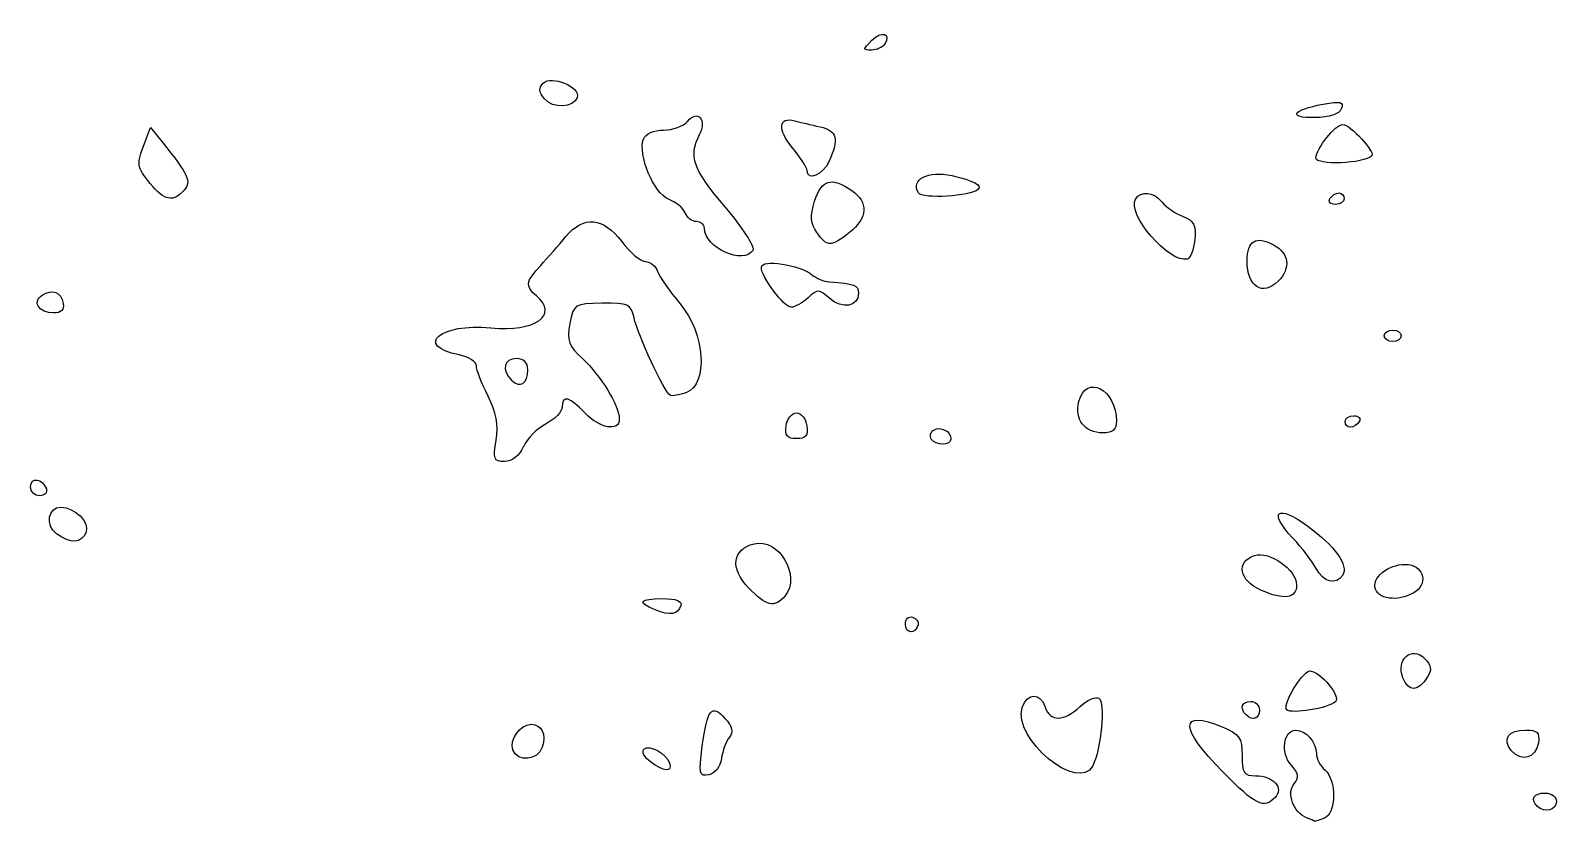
# Model space of a CAD drawing. Header units: centimetres. Extents: x -9.1 to 23.1, y -7.7 to 7.6.
# Drawn here: x -5.714 to -3.97, y 3.513 to 4.417 of the extents above; entities that cross this region are included whole.
import ezdxf

# ---------------------------------------------------------------- set-up
doc = ezdxf.new("R2010")
doc.units = ezdxf.units.CM
doc.header["$MEASUREMENT"] = 0
doc.layers.add('Layer 1', color=7, linetype='Continuous')

msp = doc.modelspace()

# ---------------------------------------------------------------- linework, layer by layer
at = {"layer": 'Layer 1'}
for points, knots in [([(-4.73766, 4.40193), (-4.73, 4.41432), (-4.74117, 4.41738), (-4.75255, 4.40601), (-4.75255, 4.40601), (-4.76273, 4.39583), (-4.76275, 4.39497), (-4.7528, 4.39497), (-4.7528, 4.39497), (-4.74685, 4.39497), (-4.74005, 4.3981), (-4.73768, 4.40194), (-4.73768, 4.40194), (-4.73768, 4.40194), (-4.73766, 4.40193), (-4.73766, 4.40193)], [0, 0, 0, 0, 0.2, 0.2, 0.2, 0.2, 0.4, 0.4, 0.4, 0.4, 0.6, 0.6, 0.6, 0.6, 1, 1, 1, 1]), ([(-5.08907, 4.34097), (-5.08517, 4.3528), (-5.11834, 4.36666), (-5.12783, 4.35716), (-5.12783, 4.35716), (-5.13332, 4.35167), (-5.133, 4.34711), (-5.12659, 4.33939), (-5.12659, 4.33939), (-5.11687, 4.32768), (-5.09311, 4.32868), (-5.08907, 4.34095), (-5.08907, 4.34095), (-5.08907, 4.34095), (-5.08907, 4.34097), (-5.08907, 4.34097)], [0, 0, 0, 0, 0.2, 0.2, 0.2, 0.2, 0.4, 0.4, 0.4, 0.4, 0.6, 0.6, 0.6, 0.6, 1, 1, 1, 1]), ([(-4.88811, 4.16631), (-4.88588, 4.16989), (-4.90041, 4.19212), (-4.92038, 4.21567), (-4.92038, 4.21567), (-4.95716, 4.25902), (-4.96245, 4.27396), (-4.94956, 4.29805), (-4.94956, 4.29805), (-4.94036, 4.31525), (-4.9512, 4.32774), (-4.963, 4.31353), (-4.963, 4.31353), (-4.9676, 4.30799), (-4.97991, 4.30346), (-4.99036, 4.30346), (-4.99036, 4.30346), (-5.00162, 4.30346), (-5.01097, 4.29927), (-5.0133, 4.29318), (-5.0133, 4.29318), (-5.02004, 4.27562), (-5.00138, 4.2309), (-4.98466, 4.22455), (-4.98466, 4.22455), (-4.97628, 4.22138), (-4.96771, 4.21431), (-4.96562, 4.20886), (-4.96562, 4.20886), (-4.96353, 4.20342), (-4.95773, 4.19896), (-4.95272, 4.19896), (-4.95272, 4.19896), (-4.94772, 4.19896), (-4.94362, 4.1955), (-4.94362, 4.19131), (-4.94362, 4.19131), (-4.94362, 4.16895), (-4.89891, 4.14883), (-4.88809, 4.16632), (-4.88809, 4.16632), (-4.88809, 4.16632), (-4.88811, 4.16631), (-4.88811, 4.16631)], [0, 0, 0, 0, 0.0833333, 0.0833333, 0.0833333, 0.0833333, 0.1666667, 0.1666667, 0.1666667, 0.1666667, 0.25, 0.25, 0.25, 0.25, 0.3333333, 0.3333333, 0.3333333, 0.3333333, 0.4166667, 0.4166667, 0.4166667, 0.4166667, 0.5, 0.5, 0.5, 0.5, 0.5833333, 0.5833333, 0.5833333, 0.5833333, 0.6666667, 0.6666667, 0.6666667, 0.6666667, 0.75, 0.75, 0.75, 0.75, 0.8333333, 0.8333333, 0.8333333, 0.8333333, 1, 1, 1, 1]), ([(-4.21577, 4.32788), (-4.21268, 4.33594), (-4.21633, 4.33686), (-4.23659, 4.33314), (-4.23659, 4.33314), (-4.27185, 4.32666), (-4.27765, 4.31731), (-4.24615, 4.31774), (-4.24615, 4.31774), (-4.22879, 4.31815), (-4.21822, 4.32149), (-4.21577, 4.32788)], [0, 0, 0, 0, 0.25, 0.25, 0.25, 0.25, 0.5, 0.5, 0.5, 0.5, 1, 1, 1, 1]), ([(-4.80119, 4.26788), (-4.78952, 4.29348), (-4.79201, 4.30289), (-4.81157, 4.30724), (-4.81157, 4.30724), (-4.82145, 4.30942), (-4.83443, 4.31256), (-4.84041, 4.31416), (-4.84041, 4.31416), (-4.85922, 4.31922), (-4.86052, 4.30402), (-4.84306, 4.28326), (-4.84306, 4.28326), (-4.83382, 4.27228), (-4.82626, 4.26059), (-4.82626, 4.25727), (-4.82626, 4.25727), (-4.82626, 4.24449), (-4.8084, 4.25205), (-4.80118, 4.26788), (-4.80118, 4.26788), (-4.80118, 4.26788), (-4.80119, 4.26788), (-4.80119, 4.26788)], [0, 0, 0, 0, 0.1428571, 0.1428571, 0.1428571, 0.1428571, 0.2857143, 0.2857143, 0.2857143, 0.2857143, 0.4285714, 0.4285714, 0.4285714, 0.4285714, 0.5714286, 0.5714286, 0.5714286, 0.5714286, 0.7142857, 0.7142857, 0.7142857, 0.7142857, 1, 1, 1, 1]), ([(-4.18071, 4.27417), (-4.17656, 4.27832), (-4.20606, 4.31004), (-4.21406, 4.31004), (-4.21406, 4.31004), (-4.22248, 4.31004), (-4.24451, 4.28247), (-4.24477, 4.2716), (-4.24477, 4.2716), (-4.24498, 4.26289), (-4.18978, 4.26511), (-4.18071, 4.27415), (-4.18071, 4.27415), (-4.18071, 4.27415), (-4.18071, 4.27417), (-4.18071, 4.27417)], [0, 0, 0, 0, 0.2, 0.2, 0.2, 0.2, 0.4, 0.4, 0.4, 0.4, 0.6, 0.6, 0.6, 0.6, 1, 1, 1, 1]), ([(-5.53834, 4.2349), (-5.52982, 4.24516), (-5.53266, 4.25136), (-5.5637, 4.29037), (-5.5637, 4.29037), (-5.5637, 4.29037), (-5.57664, 4.30662), (-5.57664, 4.30662), (-5.57664, 4.30662), (-5.57664, 4.30662), (-5.5836, 4.28831), (-5.5836, 4.28831), (-5.5836, 4.28831), (-5.5929, 4.26385), (-5.59267, 4.26222), (-5.57703, 4.24234), (-5.57703, 4.24234), (-5.56172, 4.22287), (-5.55017, 4.22065), (-5.53834, 4.2349)], [0, 0, 0, 0, 0.1666667, 0.1666667, 0.1666667, 0.1666667, 0.3333333, 0.3333333, 0.3333333, 0.3333333, 0.5, 0.5, 0.5, 0.5, 0.6666667, 0.6666667, 0.6666667, 0.6666667, 1, 1, 1, 1]), ([(-4.63103, 4.23552), (-4.62593, 4.24049), (-4.63594, 4.24584), (-4.66099, 4.25152), (-4.66099, 4.25152), (-4.68786, 4.25761), (-4.70846, 4.24686), (-4.69906, 4.23165), (-4.69906, 4.23165), (-4.69467, 4.22455), (-4.63903, 4.2277), (-4.63103, 4.23552)], [0, 0, 0, 0, 0.25, 0.25, 0.25, 0.25, 0.5, 0.5, 0.5, 0.5, 1, 1, 1, 1]), ([(-4.77794, 4.18639), (-4.75691, 4.20293), (-4.7559, 4.22098), (-4.77525, 4.23453), (-4.77525, 4.23453), (-4.79806, 4.25051), (-4.81008, 4.24703), (-4.81768, 4.22224), (-4.81768, 4.22224), (-4.82308, 4.20464), (-4.82253, 4.19687), (-4.81514, 4.18632), (-4.81514, 4.18632), (-4.80338, 4.16953), (-4.79936, 4.16953), (-4.77794, 4.18632), (-4.77794, 4.18632), (-4.77794, 4.18632), (-4.77794, 4.18639), (-4.77794, 4.18639)], [0, 0, 0, 0, 0.1666667, 0.1666667, 0.1666667, 0.1666667, 0.3333333, 0.3333333, 0.3333333, 0.3333333, 0.5, 0.5, 0.5, 0.5, 0.6666667, 0.6666667, 0.6666667, 0.6666667, 1, 1, 1, 1]), ([(-4.3832, 4.17824), (-4.38154, 4.19498), (-4.38411, 4.20009), (-4.39653, 4.20482), (-4.39653, 4.20482), (-4.40499, 4.20803), (-4.41582, 4.21538), (-4.4206, 4.22114), (-4.4206, 4.22114), (-4.43063, 4.23323), (-4.44456, 4.23479), (-4.4509, 4.22452), (-4.4509, 4.22452), (-4.46136, 4.20759), (-4.4127, 4.15119), (-4.39178, 4.156), (-4.39178, 4.156), (-4.38819, 4.15682), (-4.38433, 4.16683), (-4.3832, 4.17823), (-4.3832, 4.17823), (-4.3832, 4.17823), (-4.3832, 4.17824), (-4.3832, 4.17824)], [0, 0, 0, 0, 0.1428571, 0.1428571, 0.1428571, 0.1428571, 0.2857143, 0.2857143, 0.2857143, 0.2857143, 0.4285714, 0.4285714, 0.4285714, 0.4285714, 0.5714286, 0.5714286, 0.5714286, 0.5714286, 0.7142857, 0.7142857, 0.7142857, 0.7142857, 1, 1, 1, 1]), ([(-4.21248, 4.22514), (-4.21248, 4.22872), (-4.21525, 4.23167), (-4.21863, 4.23167), (-4.21863, 4.23167), (-4.22201, 4.23167), (-4.22659, 4.22875), (-4.22881, 4.22514), (-4.22881, 4.22514), (-4.23103, 4.22156), (-4.22827, 4.21861), (-4.22266, 4.21861), (-4.22266, 4.21861), (-4.21706, 4.21861), (-4.21248, 4.22153), (-4.21248, 4.22514)], [0, 0, 0, 0, 0.2, 0.2, 0.2, 0.2, 0.4, 0.4, 0.4, 0.4, 0.6, 0.6, 0.6, 0.6, 1, 1, 1, 1]), ([(-5.15061, 3.94147), (-5.1464, 3.95072), (-5.1347, 3.96255), (-5.12463, 3.96776), (-5.12463, 3.96776), (-5.11455, 3.97297), (-5.10631, 3.98157), (-5.10631, 3.98686), (-5.10631, 3.98686), (-5.10631, 4.00092), (-5.09758, 3.99868), (-5.08019, 3.98016), (-5.08019, 3.98016), (-5.06347, 3.96236), (-5.041, 3.95832), (-5.041, 3.9731), (-5.041, 3.9731), (-5.041, 3.98801), (-5.06232, 4.02321), (-5.08276, 4.04206), (-5.08276, 4.04206), (-5.09902, 4.05706), (-5.10107, 4.06267), (-5.09739, 4.08226), (-5.09739, 4.08226), (-5.09321, 4.10457), (-5.09246, 4.10504), (-5.06046, 4.10552), (-5.06046, 4.10552), (-5.0303, 4.10597), (-5.02752, 4.1047), (-5.02411, 4.0888), (-5.02411, 4.0888), (-5.02006, 4.06993), (-4.98947, 4.00415), (-4.983, 4.00038), (-4.983, 4.00038), (-4.98077, 3.99906), (-4.97234, 4.00038), (-4.96426, 4.00359), (-4.96426, 4.00359), (-4.93909, 4.0131), (-4.94313, 4.07145), (-4.97127, 4.10472), (-4.97127, 4.10472), (-4.98321, 4.11884), (-4.99487, 4.13553), (-4.99719, 4.14181), (-4.99719, 4.14181), (-4.99951, 4.1481), (-5.00575, 4.15324), (-5.01107, 4.15324), (-5.01107, 4.15324), (-5.01639, 4.15324), (-5.02858, 4.16352), (-5.03818, 4.1761), (-5.03818, 4.1761), (-5.0596, 4.20419), (-5.08175, 4.20616), (-5.10191, 4.18179), (-5.10191, 4.18179), (-5.10972, 4.17235), (-5.12272, 4.15752), (-5.13081, 4.14883), (-5.13081, 4.14883), (-5.14811, 4.13025), (-5.14886, 4.12496), (-5.13571, 4.11405), (-5.13571, 4.11405), (-5.10919, 4.09204), (-5.1374, 4.07223), (-5.18789, 4.0774), (-5.18789, 4.0774), (-5.24559, 4.08331), (-5.27639, 4.05695), (-5.22402, 4.04648), (-5.22402, 4.04648), (-5.21317, 4.0443), (-5.20429, 4.03867), (-5.20429, 4.03395), (-5.20429, 4.03395), (-5.20429, 4.02923), (-5.19831, 4.01373), (-5.19101, 3.9995), (-5.19101, 3.9995), (-5.1813, 3.9806), (-5.17882, 3.96703), (-5.18179, 3.94914), (-5.18179, 3.94914), (-5.18541, 3.9273), (-5.18436, 3.92465), (-5.17208, 3.92465), (-5.17208, 3.92465), (-5.16362, 3.92465), (-5.15535, 3.93113), (-5.15064, 3.94147), (-5.15064, 3.94147), (-5.15064, 3.94147), (-5.15061, 3.94147), (-5.15061, 3.94147)], [0, 0, 0, 0, 0.0384615, 0.0384615, 0.0384615, 0.0384615, 0.0769231, 0.0769231, 0.0769231, 0.0769231, 0.1153846, 0.1153846, 0.1153846, 0.1153846, 0.1538462, 0.1538462, 0.1538462, 0.1538462, 0.1923077, 0.1923077, 0.1923077, 0.1923077, 0.2307692, 0.2307692, 0.2307692, 0.2307692, 0.2692308, 0.2692308, 0.2692308, 0.2692308, 0.3076923, 0.3076923, 0.3076923, 0.3076923, 0.3461538, 0.3461538, 0.3461538, 0.3461538, 0.3846154, 0.3846154, 0.3846154, 0.3846154, 0.4230769, 0.4230769, 0.4230769, 0.4230769, 0.4615385, 0.4615385, 0.4615385, 0.4615385, 0.5, 0.5, 0.5, 0.5, 0.5384615, 0.5384615, 0.5384615, 0.5384615, 0.5769231, 0.5769231, 0.5769231, 0.5769231, 0.6153846, 0.6153846, 0.6153846, 0.6153846, 0.6538462, 0.6538462, 0.6538462, 0.6538462, 0.6923077, 0.6923077, 0.6923077, 0.6923077, 0.7307692, 0.7307692, 0.7307692, 0.7307692, 0.7692308, 0.7692308, 0.7692308, 0.7692308, 0.8076923, 0.8076923, 0.8076923, 0.8076923, 0.8461538, 0.8461538, 0.8461538, 0.8461538, 0.8846154, 0.8846154, 0.8846154, 0.8846154, 0.9230769, 0.9230769, 0.9230769, 0.9230769, 1, 1, 1, 1]), ([(-4.28793, 4.13084), (-4.27308, 4.14569), (-4.27532, 4.16283), (-4.29337, 4.1725), (-4.29337, 4.1725), (-4.31327, 4.18315), (-4.32338, 4.17698), (-4.32338, 4.15416), (-4.32338, 4.15416), (-4.32338, 4.1244), (-4.30588, 4.1129), (-4.28792, 4.13085), (-4.28792, 4.13085), (-4.28792, 4.13085), (-4.28793, 4.13084), (-4.28793, 4.13084)], [0, 0, 0, 0, 0.2, 0.2, 0.2, 0.2, 0.4, 0.4, 0.4, 0.4, 0.6, 0.6, 0.6, 0.6, 1, 1, 1, 1]), ([(-4.82525, 4.1118), (-4.81412, 4.12187), (-4.81243, 4.12182), (-4.80049, 4.11102), (-4.80049, 4.11102), (-4.78627, 4.09815), (-4.76759, 4.10162), (-4.76759, 4.11713), (-4.76759, 4.11713), (-4.76759, 4.12639), (-4.77205, 4.12811), (-4.80113, 4.13009), (-4.80113, 4.13009), (-4.807, 4.1305), (-4.81582, 4.13412), (-4.82072, 4.13818), (-4.82072, 4.13818), (-4.83468, 4.14972), (-4.87862, 4.15627), (-4.87862, 4.14682), (-4.87862, 4.14682), (-4.87862, 4.13544), (-4.8529, 4.101), (-4.8444, 4.101), (-4.8444, 4.101), (-4.84044, 4.101), (-4.83182, 4.10587), (-4.82525, 4.11181), (-4.82525, 4.11181), (-4.82525, 4.11181), (-4.82525, 4.1118), (-4.82525, 4.1118)], [0, 0, 0, 0, 0.1111111, 0.1111111, 0.1111111, 0.1111111, 0.2222222, 0.2222222, 0.2222222, 0.2222222, 0.3333333, 0.3333333, 0.3333333, 0.3333333, 0.4444444, 0.4444444, 0.4444444, 0.4444444, 0.5555556, 0.5555556, 0.5555556, 0.5555556, 0.6666667, 0.6666667, 0.6666667, 0.6666667, 0.7777778, 0.7777778, 0.7777778, 0.7777778, 1, 1, 1, 1]), ([(-5.67656, 4.10535), (-5.67913, 4.11862), (-5.68868, 4.1223), (-5.70073, 4.11468), (-5.70073, 4.11468), (-5.71256, 4.1072), (-5.70429, 4.09446), (-5.6876, 4.09446), (-5.6876, 4.09446), (-5.67883, 4.09446), (-5.67515, 4.09808), (-5.67656, 4.10535)], [0, 0, 0, 0, 0.25, 0.25, 0.25, 0.25, 0.5, 0.5, 0.5, 0.5, 1, 1, 1, 1]), ([(-4.14719, 4.06833), (-4.14719, 4.07191), (-4.1516, 4.07486), (-4.15699, 4.07486), (-4.15699, 4.07486), (-4.16238, 4.07486), (-4.16679, 4.07194), (-4.16679, 4.06833), (-4.16679, 4.06833), (-4.16679, 4.06475), (-4.16238, 4.0618), (-4.15699, 4.0618), (-4.15699, 4.0618), (-4.1516, 4.0618), (-4.14719, 4.06472), (-4.14719, 4.06833)], [0, 0, 0, 0, 0.2, 0.2, 0.2, 0.2, 0.4, 0.4, 0.4, 0.4, 0.6, 0.6, 0.6, 0.6, 1, 1, 1, 1]), ([(-5.16404, 4.01766), (-5.17583, 4.02945), (-5.17297, 4.04222), (-5.15855, 4.04222), (-5.15855, 4.04222), (-5.14997, 4.04222), (-5.14549, 4.03786), (-5.14549, 4.02954), (-5.14549, 4.02954), (-5.14549, 4.01345), (-5.15423, 4.00785), (-5.16404, 4.01766)], [0, 0, 0, 0, 0.25, 0.25, 0.25, 0.25, 0.5, 0.5, 0.5, 0.5, 1, 1, 1, 1]), ([(-4.47277, 3.9708), (-4.47277, 4.00701), (-4.50779, 4.02518), (-4.51583, 3.99314), (-4.51583, 3.99314), (-4.52094, 3.97279), (-4.50904, 3.95731), (-4.4883, 3.95731), (-4.4883, 3.95731), (-4.47696, 3.95731), (-4.47277, 3.96093), (-4.47277, 3.9708)], [0, 0, 0, 0, 0.25, 0.25, 0.25, 0.25, 0.5, 0.5, 0.5, 0.5, 1, 1, 1, 1]), ([(-4.82658, 3.96548), (-4.82773, 3.97356), (-4.83308, 3.98017), (-4.83846, 3.98017), (-4.83846, 3.98017), (-4.84384, 3.98017), (-4.8492, 3.97356), (-4.85034, 3.96548), (-4.85034, 3.96548), (-4.85195, 3.95417), (-4.84921, 3.95078), (-4.83846, 3.95078), (-4.83846, 3.95078), (-4.82771, 3.95078), (-4.82497, 3.95416), (-4.82658, 3.96548)], [0, 0, 0, 0, 0.2, 0.2, 0.2, 0.2, 0.4, 0.4, 0.4, 0.4, 0.6, 0.6, 0.6, 0.6, 1, 1, 1, 1]), ([(-4.19519, 3.97035), (-4.19297, 3.97393), (-4.19573, 3.97688), (-4.20134, 3.97688), (-4.20134, 3.97688), (-4.20694, 3.97688), (-4.21152, 3.97396), (-4.21152, 3.97035), (-4.21152, 3.97035), (-4.21152, 3.96677), (-4.20875, 3.96382), (-4.20537, 3.96382), (-4.20537, 3.96382), (-4.20199, 3.96382), (-4.19741, 3.96674), (-4.19519, 3.97035)], [0, 0, 0, 0, 0.2, 0.2, 0.2, 0.2, 0.4, 0.4, 0.4, 0.4, 0.6, 0.6, 0.6, 0.6, 1, 1, 1, 1]), ([(-4.66186, 3.95041), (-4.66186, 3.95923), (-4.67377, 3.96534), (-4.68156, 3.96053), (-4.68156, 3.96053), (-4.68521, 3.95827), (-4.68651, 3.95369), (-4.68444, 3.95035), (-4.68444, 3.95035), (-4.67954, 3.94242), (-4.66186, 3.94247), (-4.66186, 3.95035), (-4.66186, 3.95035), (-4.66186, 3.95035), (-4.66186, 3.95041), (-4.66186, 3.95041)], [0, 0, 0, 0, 0.2, 0.2, 0.2, 0.2, 0.4, 0.4, 0.4, 0.4, 0.6, 0.6, 0.6, 0.6, 1, 1, 1, 1]), ([(-5.69578, 3.89322), (-5.69981, 3.90533), (-5.71388, 3.90734), (-5.71388, 3.89581), (-5.71388, 3.89581), (-5.71388, 3.89012), (-5.70923, 3.88547), (-5.70354, 3.88547), (-5.70354, 3.88547), (-5.69785, 3.88547), (-5.69436, 3.88897), (-5.69578, 3.89323), (-5.69578, 3.89323), (-5.69578, 3.89323), (-5.69578, 3.89322), (-5.69578, 3.89322)], [0, 0, 0, 0, 0.2, 0.2, 0.2, 0.2, 0.4, 0.4, 0.4, 0.4, 0.6, 0.6, 0.6, 0.6, 1, 1, 1, 1]), ([(-5.65037, 3.84396), (-5.64603, 3.85527), (-5.66341, 3.87241), (-5.67921, 3.87241), (-5.67921, 3.87241), (-5.69399, 3.87241), (-5.69732, 3.85174), (-5.6841, 3.84207), (-5.6841, 3.84207), (-5.66788, 3.83021), (-5.65537, 3.83091), (-5.65036, 3.84396), (-5.65036, 3.84396), (-5.65036, 3.84396), (-5.65037, 3.84396), (-5.65037, 3.84396)], [0, 0, 0, 0, 0.2, 0.2, 0.2, 0.2, 0.4, 0.4, 0.4, 0.4, 0.6, 0.6, 0.6, 0.6, 1, 1, 1, 1]), ([(-4.21419, 3.79463), (-4.20727, 3.80582), (-4.22304, 3.82801), (-4.25418, 3.85089), (-4.25418, 3.85089), (-4.28858, 3.87618), (-4.29994, 3.86747), (-4.27161, 3.83753), (-4.27161, 3.83753), (-4.26086, 3.82617), (-4.24867, 3.81025), (-4.24452, 3.80217), (-4.24452, 3.80217), (-4.23649, 3.78653), (-4.2215, 3.7828), (-4.21419, 3.79463)], [0, 0, 0, 0, 0.2, 0.2, 0.2, 0.2, 0.4, 0.4, 0.4, 0.4, 0.6, 0.6, 0.6, 0.6, 1, 1, 1, 1]), ([(-4.85166, 3.77085), (-4.83275, 3.79364), (-4.85868, 3.83768), (-4.88684, 3.83061), (-4.88684, 3.83061), (-4.91192, 3.82432), (-4.9147, 3.80263), (-4.8933, 3.7803), (-4.8933, 3.7803), (-4.87295, 3.75906), (-4.86326, 3.75686), (-4.85166, 3.77085)], [0, 0, 0, 0, 0.25, 0.25, 0.25, 0.25, 0.5, 0.5, 0.5, 0.5, 1, 1, 1, 1]), ([(-4.26688, 3.78356), (-4.26688, 3.80102), (-4.29783, 3.82255), (-4.31508, 3.81708), (-4.31508, 3.81708), (-4.33656, 3.81026), (-4.33248, 3.78837), (-4.3077, 3.7775), (-4.3077, 3.7775), (-4.28092, 3.76576), (-4.26688, 3.76784), (-4.26688, 3.78356)], [0, 0, 0, 0, 0.25, 0.25, 0.25, 0.25, 0.5, 0.5, 0.5, 0.5, 1, 1, 1, 1]), ([(-4.13062, 3.77619), (-4.11569, 3.7871), (-4.1232, 3.80704), (-4.14224, 3.80704), (-4.14224, 3.80704), (-4.16288, 3.80704), (-4.18167, 3.79153), (-4.17671, 3.77859), (-4.17671, 3.77859), (-4.1718, 3.76581), (-4.14661, 3.76449), (-4.13062, 3.7762), (-4.13062, 3.7762), (-4.13062, 3.7762), (-4.13062, 3.77619), (-4.13062, 3.77619)], [0, 0, 0, 0, 0.2, 0.2, 0.2, 0.2, 0.4, 0.4, 0.4, 0.4, 0.6, 0.6, 0.6, 0.6, 1, 1, 1, 1]), ([(-4.9705, 3.76009), (-4.96882, 3.76512), (-4.97615, 3.76785), (-4.99132, 3.76785), (-4.99132, 3.76785), (-5.01817, 3.76785), (-5.02115, 3.76347), (-5.00003, 3.75501), (-5.00003, 3.75501), (-4.9826, 3.74804), (-4.97403, 3.74951), (-4.9705, 3.76009)], [0, 0, 0, 0, 0.25, 0.25, 0.25, 0.25, 0.5, 0.5, 0.5, 0.5, 1, 1, 1, 1]), ([(-4.69935, 3.73794), (-4.69845, 3.74123), (-4.70139, 3.74515), (-4.70588, 3.74665), (-4.70588, 3.74665), (-4.71037, 3.74813), (-4.71404, 3.74447), (-4.71404, 3.73849), (-4.71404, 3.73849), (-4.71404, 3.72743), (-4.70233, 3.727), (-4.69934, 3.73795), (-4.69934, 3.73795), (-4.69934, 3.73795), (-4.69935, 3.73794), (-4.69935, 3.73794)], [0, 0, 0, 0, 0.2, 0.2, 0.2, 0.2, 0.4, 0.4, 0.4, 0.4, 0.6, 0.6, 0.6, 0.6, 1, 1, 1, 1]), ([(-4.11719, 3.67832), (-4.11206, 3.68646), (-4.11284, 3.69178), (-4.12029, 3.69922), (-4.12029, 3.69922), (-4.13535, 3.71428), (-4.15358, 3.69852), (-4.14542, 3.6775), (-4.14542, 3.6775), (-4.13896, 3.66088), (-4.12799, 3.6612), (-4.1172, 3.67832), (-4.1172, 3.67832), (-4.1172, 3.67832), (-4.11719, 3.67832), (-4.11719, 3.67832)], [0, 0, 0, 0, 0.2, 0.2, 0.2, 0.2, 0.4, 0.4, 0.4, 0.4, 0.6, 0.6, 0.6, 0.6, 1, 1, 1, 1]), ([(-4.22246, 3.64993), (-4.2151, 3.65704), (-4.24577, 3.69065), (-4.25407, 3.68457), (-4.25407, 3.68457), (-4.26598, 3.67585), (-4.28276, 3.64538), (-4.27818, 3.6408), (-4.27818, 3.6408), (-4.2729, 3.63552), (-4.23013, 3.64253), (-4.22246, 3.64993)], [0, 0, 0, 0, 0.25, 0.25, 0.25, 0.25, 0.5, 0.5, 0.5, 0.5, 1, 1, 1, 1]), ([(-4.9242, 3.58504), (-4.92296, 3.59399), (-4.91888, 3.60503), (-4.91513, 3.60959), (-4.91513, 3.60959), (-4.91023, 3.61555), (-4.91165, 3.62155), (-4.92017, 3.63097), (-4.92017, 3.63097), (-4.93547, 3.64787), (-4.94041, 3.64179), (-4.94608, 3.59906), (-4.94608, 3.59906), (-4.95029, 3.56729), (-4.94962, 3.56436), (-4.93858, 3.56647), (-4.93858, 3.56647), (-4.93148, 3.56783), (-4.92552, 3.57552), (-4.92419, 3.58504), (-4.92419, 3.58504), (-4.92419, 3.58504), (-4.9242, 3.58504), (-4.9242, 3.58504)], [0, 0, 0, 0, 0.1428571, 0.1428571, 0.1428571, 0.1428571, 0.2857143, 0.2857143, 0.2857143, 0.2857143, 0.4285714, 0.4285714, 0.4285714, 0.4285714, 0.5714286, 0.5714286, 0.5714286, 0.5714286, 0.7142857, 0.7142857, 0.7142857, 0.7142857, 1, 1, 1, 1]), ([(-4.49982, 3.57681), (-4.49011, 3.59575), (-4.48524, 3.64928), (-4.4928, 3.65395), (-4.4928, 3.65395), (-4.49657, 3.65626), (-4.50624, 3.65197), (-4.51428, 3.64444), (-4.51428, 3.64444), (-4.53271, 3.62713), (-4.54883, 3.62685), (-4.5542, 3.64374), (-4.5542, 3.64374), (-4.5596, 3.66076), (-4.575, 3.6605), (-4.58047, 3.64329), (-4.58047, 3.64329), (-4.59178, 3.60766), (-4.51601, 3.54519), (-4.49982, 3.57679), (-4.49982, 3.57679), (-4.49982, 3.57679), (-4.49982, 3.57681), (-4.49982, 3.57681)], [0, 0, 0, 0, 0.1428571, 0.1428571, 0.1428571, 0.1428571, 0.2857143, 0.2857143, 0.2857143, 0.2857143, 0.4285714, 0.4285714, 0.4285714, 0.4285714, 0.5714286, 0.5714286, 0.5714286, 0.5714286, 0.7142857, 0.7142857, 0.7142857, 0.7142857, 1, 1, 1, 1]), ([(-4.30941, 3.64049), (-4.30941, 3.64588), (-4.31382, 3.65029), (-4.31921, 3.65029), (-4.31921, 3.65029), (-4.32941, 3.65029), (-4.33217, 3.64257), (-4.32465, 3.63505), (-4.32465, 3.63505), (-4.31713, 3.62753), (-4.30941, 3.63029), (-4.30941, 3.64049)], [0, 0, 0, 0, 0.25, 0.25, 0.25, 0.25, 0.5, 0.5, 0.5, 0.5, 1, 1, 1, 1]), ([(-4.29146, 3.54038), (-4.28081, 3.55103), (-4.29354, 3.56535), (-4.31366, 3.56535), (-4.31366, 3.56535), (-4.3271, 3.56535), (-4.32919, 3.56848), (-4.32919, 3.58854), (-4.32919, 3.58854), (-4.32919, 3.60883), (-4.33202, 3.61292), (-4.35184, 3.6212), (-4.35184, 3.6212), (-4.40141, 3.64191), (-4.40114, 3.62009), (-4.3512, 3.56976), (-4.3512, 3.56976), (-4.31326, 3.53151), (-4.30459, 3.52725), (-4.29146, 3.54038)], [0, 0, 0, 0, 0.1666667, 0.1666667, 0.1666667, 0.1666667, 0.3333333, 0.3333333, 0.3333333, 0.3333333, 0.5, 0.5, 0.5, 0.5, 0.6666667, 0.6666667, 0.6666667, 0.6666667, 1, 1, 1, 1]), ([(-5.12907, 3.59798), (-5.12424, 3.6132), (-5.12953, 3.62416), (-5.1417, 3.62416), (-5.1417, 3.62416), (-5.15428, 3.62416), (-5.16704, 3.6063), (-5.16264, 3.59486), (-5.16264, 3.59486), (-5.15715, 3.58056), (-5.13391, 3.58272), (-5.12907, 3.59799), (-5.12907, 3.59799), (-5.12907, 3.59799), (-5.12907, 3.59798), (-5.12907, 3.59798)], [0, 0, 0, 0, 0.2, 0.2, 0.2, 0.2, 0.4, 0.4, 0.4, 0.4, 0.6, 0.6, 0.6, 0.6, 1, 1, 1, 1]), ([(-4.23489, 3.51693), (-4.22151, 3.52206), (-4.22113, 3.56077), (-4.23435, 3.57174), (-4.23435, 3.57174), (-4.23974, 3.57622), (-4.24415, 3.5848), (-4.24415, 3.59083), (-4.24415, 3.59083), (-4.24415, 3.60369), (-4.25642, 3.61746), (-4.26788, 3.61746), (-4.26788, 3.61746), (-4.28194, 3.61746), (-4.28547, 3.59144), (-4.27323, 3.57793), (-4.27323, 3.57793), (-4.26425, 3.568), (-4.26355, 3.56352), (-4.26983, 3.55596), (-4.26983, 3.55596), (-4.27857, 3.54542), (-4.27045, 3.52328), (-4.25566, 3.51731), (-4.25566, 3.51731), (-4.25113, 3.5155), (-4.24693, 3.51377), (-4.24632, 3.51348), (-4.24632, 3.51348), (-4.24572, 3.51307), (-4.24057, 3.51476), (-4.23489, 3.51694), (-4.23489, 3.51694), (-4.23489, 3.51694), (-4.23489, 3.51693), (-4.23489, 3.51693)], [0, 0, 0, 0, 0.1, 0.1, 0.1, 0.1, 0.2, 0.2, 0.2, 0.2, 0.3, 0.3, 0.3, 0.3, 0.4, 0.4, 0.4, 0.4, 0.5, 0.5, 0.5, 0.5, 0.6, 0.6, 0.6, 0.6, 0.7, 0.7, 0.7, 0.7, 0.8, 0.8, 0.8, 0.8, 1, 1, 1, 1]), ([(-3.99055, 3.60301), (-3.98886, 3.61483), (-3.99161, 3.61764), (-4.00486, 3.61764), (-4.00486, 3.61764), (-4.02502, 3.61764), (-4.0324, 3.60728), (-4.02156, 3.59421), (-4.02156, 3.59421), (-4.01025, 3.58059), (-3.99305, 3.58547), (-3.99055, 3.60301)], [0, 0, 0, 0, 0.25, 0.25, 0.25, 0.25, 0.5, 0.5, 0.5, 0.5, 1, 1, 1, 1]), ([(-4.98357, 3.57961), (-4.98736, 3.59098), (-5.00679, 3.60164), (-5.01279, 3.59564), (-5.01279, 3.59564), (-5.01565, 3.59276), (-5.01229, 3.58627), (-5.00532, 3.58117), (-5.00532, 3.58117), (-4.98991, 3.5699), (-4.98009, 3.5692), (-4.98356, 3.57961), (-4.98356, 3.57961), (-4.98356, 3.57961), (-4.98357, 3.57961), (-4.98357, 3.57961)], [0, 0, 0, 0, 0.2, 0.2, 0.2, 0.2, 0.4, 0.4, 0.4, 0.4, 0.6, 0.6, 0.6, 0.6, 1, 1, 1, 1]), ([(-3.96984, 3.53582), (-3.96984, 3.54126), (-3.97565, 3.54562), (-3.9829, 3.54562), (-3.9829, 3.54562), (-3.99591, 3.54562), (-3.99989, 3.53866), (-3.99161, 3.53038), (-3.99161, 3.53038), (-3.98366, 3.52243), (-3.96984, 3.52588), (-3.96984, 3.53582)], [0, 0, 0, 0, 0.25, 0.25, 0.25, 0.25, 0.5, 0.5, 0.5, 0.5, 1, 1, 1, 1])]:
    msp.add_open_spline(points, degree=3, knots=knots, dxfattribs=at)

doc.saveas('drawing.dxf')
